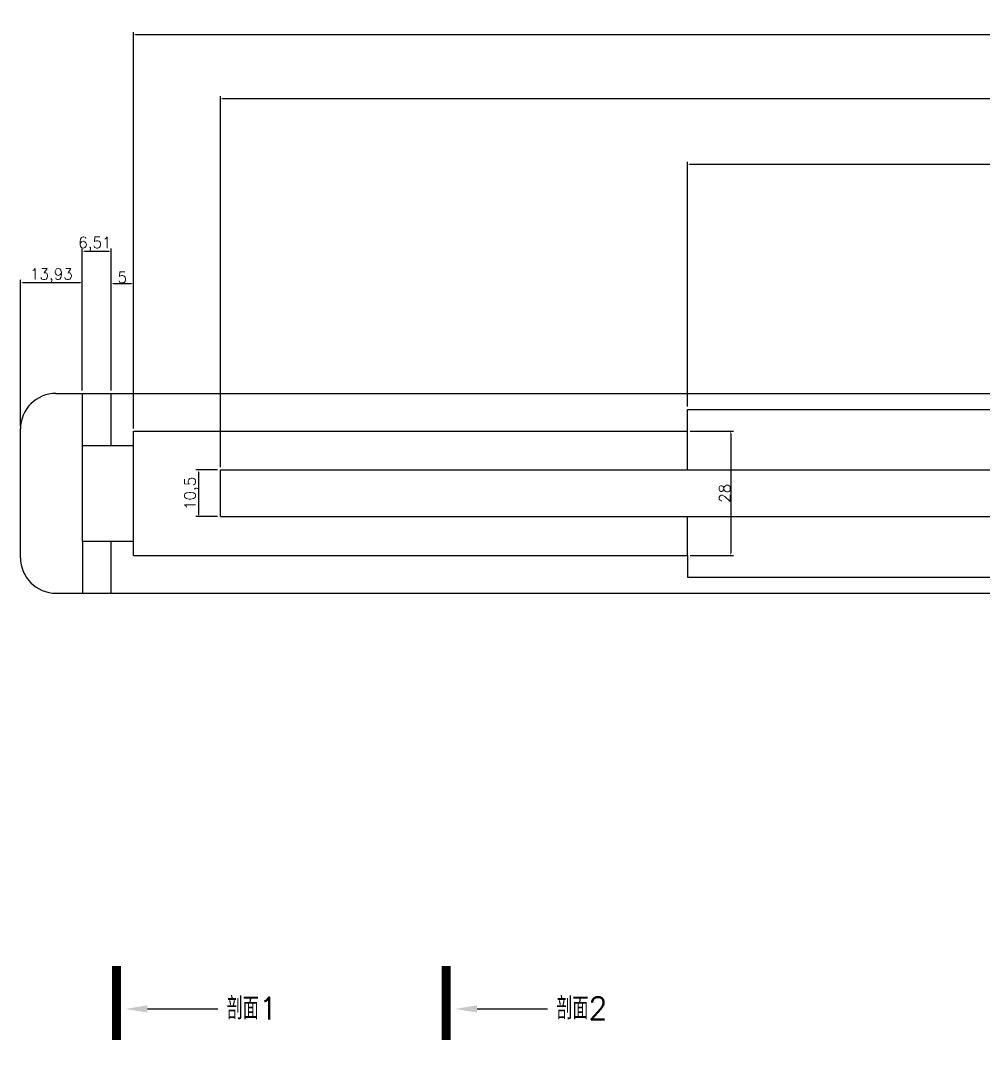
# Model space of a CAD drawing. Header units: millimetres. Extents: x 6817 to 15937, y -5221 to -164.
# Drawn here: x 7607.5 to 7824.4, y -2488.1 to -2257.5 of the extents above; entities that cross this region are included whole.
import ezdxf
from ezdxf import colors
from ezdxf.entities.mleader import LeaderData, LeaderLine
from ezdxf.math import Vec2, Vec3

# ---------------------------------------------------------------- set-up
doc = ezdxf.new("R2010")
doc.units = ezdxf.units.MM
doc.layers.add('图层2', color=108, linetype='Continuous')
doc.styles.get("Standard").update_dxf_attribs({"font": 'txt', "bigfont": 'gbcbig.shx'})
doc.dimstyles.new('ISO-25', dxfattribs={"dimtxt": 1, "dimasz": 0.5, "dimexe": 0.6, "dimexo": 0.625, "dimgap": 0.1, "dimtad": 1, "dimtxsty": 'Standard', "dimcen": 2.5, "dimadec": 0, "dimazin": 0, "dimtfac": 1, "dimtmove": 0, "dimatfit": 3, "dimfxl": 0, "dimarcsym": 0})

# ---------------------------------------------------------------- blocks, each defined once
blk = doc.blocks.new('*D1534')
at = {"layer": 'Defpoints', "color": 0, "linetype": 'ByBlock', "transparency": 16777216}
for p in [(7621.44, -2316.58), (7621.44, -2341.52), (7607.51, -2349.52)]:
    blk.add_point(p, dxfattribs=at)
at = {"layer": '图层2', "color": 0, "linetype": 'ByBlock', "lineweight": -2, "transparency": 16777216}
for p, q in [((7607.51, -2348.89), (7607.51, -2315.98)), ((7608.01, -2316.58), (7620.94, -2316.58)), ((7621.44, -2340.89), (7621.44, -2315.98))]:
    blk.add_line(p, q, dxfattribs=at)
at = {"layer": '图层2', "color": 0, "linetype": 'ByBlock', "transparency": 16777216}
for points in [[(7608.01, -2316.5), (7608.01, -2316.66), (7607.51, -2316.58)], [(7620.94, -2316.5), (7620.94, -2316.66), (7621.44, -2316.58)]]:
    blk.add_solid(points, dxfattribs=at)
at = {"layer": '图层2', "color": 0, "linetype": 'ByBlock', "transparency": 16777216, "insert": (7614.48, -2315.02), "char_height": 2.5, "attachment_point": 5}
blk.add_mtext('13,93', dxfattribs=at)
blk = doc.blocks.new('*D1535')
at = {"layer": 'Defpoints', "color": 0, "linetype": 'ByBlock', "transparency": 16777216}
for p in [(7627.95, -2309.49), (7621.44, -2340.89), (7627.95, -2340.89)]:
    blk.add_point(p, dxfattribs=at)
at = {"layer": '图层2', "color": 0, "linetype": 'ByBlock', "lineweight": -2, "transparency": 16777216}
for p, q in [((7621.44, -2340.27), (7621.44, -2308.89)), ((7621.94, -2309.49), (7627.45, -2309.49)), ((7627.95, -2340.27), (7627.95, -2308.89))]:
    blk.add_line(p, q, dxfattribs=at)
at = {"layer": '图层2', "color": 0, "linetype": 'ByBlock', "transparency": 16777216}
for points in [[(7621.94, -2309.4), (7621.94, -2309.57), (7621.44, -2309.49)], [(7627.45, -2309.4), (7627.45, -2309.57), (7627.95, -2309.49)]]:
    blk.add_solid(points, dxfattribs=at)
at = {"layer": '图层2', "color": 0, "linetype": 'ByBlock', "transparency": 16777216, "insert": (7624.28, -2307.93), "char_height": 2.5, "attachment_point": 5}
blk.add_mtext('6,51', dxfattribs=at)
blk = doc.blocks.new('*D1536')
at = {"layer": 'Defpoints', "color": 0, "linetype": 'ByBlock', "transparency": 16777216}
for p in [(7632.95, -2316.75), (7627.95, -2341.52), (7632.95, -2350.02)]:
    blk.add_point(p, dxfattribs=at)
at = {"layer": '图层2', "color": 0, "linetype": 'ByBlock', "lineweight": -2, "transparency": 16777216}
for p, q in [((7627.95, -2340.89), (7627.95, -2316.15)), ((7628.45, -2316.75), (7632.45, -2316.75)), ((7632.95, -2349.39), (7632.95, -2316.15))]:
    blk.add_line(p, q, dxfattribs=at)
at = {"layer": '图层2', "color": 0, "linetype": 'ByBlock', "transparency": 16777216}
for points in [[(7628.45, -2316.66), (7628.45, -2316.83), (7627.95, -2316.75)], [(7632.45, -2316.66), (7632.45, -2316.83), (7632.95, -2316.75)]]:
    blk.add_solid(points, dxfattribs=at)
at = {"layer": '图层2', "color": 0, "linetype": 'ByBlock', "transparency": 16777216, "insert": (7630.45, -2315.4), "char_height": 2.5, "attachment_point": 5}
blk.add_mtext('5', dxfattribs=at)
blk = doc.blocks.new('*D1543')
at = {"layer": 'Defpoints', "color": 0, "linetype": 'ByBlock', "transparency": 16777216}
for p in [(7757.75, -2289.96), (8181.44, -2340.27), (7757.75, -2345.13)]:
    blk.add_point(p, dxfattribs=at)
at = {"layer": '图层2', "color": 0, "linetype": 'ByBlock', "lineweight": -2, "transparency": 16777216}
for p, q in [((7757.75, -2344.5), (7757.75, -2289.36)), ((8181.44, -2339.64), (8181.44, -2289.36)), ((8180.94, -2289.96), (7758.25, -2289.96))]:
    blk.add_line(p, q, dxfattribs=at)
at = {"layer": '图层2', "color": 0, "linetype": 'ByBlock', "transparency": 16777216}
for points in [[(7758.25, -2289.88), (7758.25, -2290.04), (7757.75, -2289.96)], [(8180.94, -2289.88), (8180.94, -2290.04), (8181.44, -2289.96)]]:
    blk.add_solid(points, dxfattribs=at)
at = {"layer": '图层2', "color": 0, "linetype": 'ByBlock', "transparency": 16777216, "insert": (7969.6, -2288.4), "char_height": 2.5, "attachment_point": 5}
blk.add_mtext('423,69', dxfattribs=at)
blk = doc.blocks.new('*D1544')
at = {"layer": 'Defpoints', "color": 0, "linetype": 'ByBlock', "transparency": 16777216}
for p in [(7652.54, -2275.17), (8181.44, -2340.89), (7652.54, -2358.77)]:
    blk.add_point(p, dxfattribs=at)
at = {"layer": '图层2', "color": 0, "linetype": 'ByBlock', "lineweight": -2, "transparency": 16777216}
for p, q in [((7652.54, -2358.14), (7652.54, -2274.57)), ((8180.94, -2275.17), (7653.04, -2275.17)), ((8181.44, -2340.27), (8181.44, -2274.57))]:
    blk.add_line(p, q, dxfattribs=at)
at = {"layer": '图层2', "color": 0, "linetype": 'ByBlock', "transparency": 16777216}
for points in [[(7653.04, -2275.08), (7653.04, -2275.25), (7652.54, -2275.17)], [(8180.94, -2275.08), (8180.94, -2275.25), (8181.44, -2275.17)]]:
    blk.add_solid(points, dxfattribs=at)
at = {"layer": '图层2', "color": 0, "linetype": 'ByBlock', "transparency": 16777216, "insert": (7916.99, -2273.61), "char_height": 2.5, "attachment_point": 5}
blk.add_mtext('528,9', dxfattribs=at)
blk = doc.blocks.new('*D1545')
at = {"layer": 'Defpoints', "color": 0, "linetype": 'ByBlock', "transparency": 16777216}
for p in [(7632.95, -2260.74), (8181.44, -2314.35), (7632.95, -2350.02)]:
    blk.add_point(p, dxfattribs=at)
at = {"layer": '图层2', "color": 0, "linetype": 'ByBlock', "lineweight": -2, "transparency": 16777216}
for p, q in [((7632.95, -2349.39), (7632.95, -2260.14)), ((8180.94, -2260.74), (7633.45, -2260.74)), ((8181.44, -2313.72), (8181.44, -2260.14))]:
    blk.add_line(p, q, dxfattribs=at)
at = {"layer": '图层2', "color": 0, "linetype": 'ByBlock', "transparency": 16777216}
for points in [[(7633.45, -2260.66), (7633.45, -2260.83), (7632.95, -2260.74)], [(8180.94, -2260.66), (8180.94, -2260.83), (8181.44, -2260.74)]]:
    blk.add_solid(points, dxfattribs=at)
at = {"layer": '图层2', "color": 0, "linetype": 'ByBlock', "transparency": 16777216, "insert": (7907.2, -2259.19), "char_height": 2.5, "attachment_point": 5}
blk.add_mtext('548,49', dxfattribs=at)
blk = doc.blocks.new('*D1548')
at = {"layer": 'Defpoints', "color": 0, "linetype": 'ByBlock', "transparency": 16777216}
for p in [(7652.54, -2358.77), (7647.63, -2369.27), (7652.54, -2369.27)]:
    blk.add_point(p, dxfattribs=at)
at = {"layer": '图层2', "color": 0, "linetype": 'ByBlock', "lineweight": -2, "transparency": 16777216}
for p, q in [((7651.92, -2358.77), (7647.03, -2358.77)), ((7647.63, -2359.27), (7647.63, -2368.77)), ((7651.92, -2369.27), (7647.03, -2369.27))]:
    blk.add_line(p, q, dxfattribs=at)
at = {"layer": '图层2', "color": 0, "linetype": 'ByBlock', "transparency": 16777216}
for points in [[(7647.55, -2359.27), (7647.71, -2359.27), (7647.63, -2358.77)], [(7647.55, -2368.77), (7647.71, -2368.77), (7647.63, -2369.27)]]:
    blk.add_solid(points, dxfattribs=at)
at = {"layer": '图层2', "color": 0, "linetype": 'ByBlock', "transparency": 16777216, "insert": (7646.07, -2364.02), "char_height": 2.5, "attachment_point": 5, "rotation": 90}
blk.add_mtext('10,5', dxfattribs=at)
blk = doc.blocks.new('*D1549')
at = {"layer": 'Defpoints', "color": 0, "linetype": 'ByBlock', "transparency": 16777216}
for p in [(7757.75, -2350.02), (7757.75, -2378.02), (7767.47, -2378.02)]:
    blk.add_point(p, dxfattribs=at)
at = {"layer": '图层2', "color": 0, "linetype": 'ByBlock', "lineweight": -2, "transparency": 16777216}
for p, q in [((7758.38, -2350.02), (7768.07, -2350.02)), ((7767.47, -2350.52), (7767.47, -2377.52)), ((7758.38, -2378.02), (7768.07, -2378.02))]:
    blk.add_line(p, q, dxfattribs=at)
at = {"layer": '图层2', "color": 0, "linetype": 'ByBlock', "transparency": 16777216}
for points in [[(7767.38, -2350.52), (7767.55, -2350.52), (7767.47, -2350.02)], [(7767.38, -2377.52), (7767.55, -2377.52), (7767.47, -2378.02)]]:
    blk.add_solid(points, dxfattribs=at)
at = {"layer": '图层2', "color": 0, "linetype": 'ByBlock', "transparency": 16777216, "insert": (7766.12, -2364.02), "char_height": 2.5, "attachment_point": 5, "rotation": 90}
blk.add_mtext('28', dxfattribs=at)

msp = doc.modelspace()

# ---------------------------------------------------------------- linework, layer by layer
at = {"layer": '图层2', "color": 40, "linetype": 'ByBlock'}
for p, q in [((7615.509, -2341.52), (8181.442, -2341.52)), ((7621.442, -2353.27), (7621.442, -2341.52)), ((7627.951, -2353.27), (7627.951, -2341.52)), ((7621.442, -2374.77), (7621.442, -2353.27)), ((7621.442, -2374.77), (7621.442, -2386.52)), ((7627.951, -2386.52), (7627.951, -2374.77)), ((7615.509, -2386.52), (8181.442, -2386.52))]:
    msp.add_line(p, q, dxfattribs=at)
at = {"layer": '图层2', "color": 2, "linetype": 'ByBlock'}
for p, q in [((7757.75, -2345.13), (7874.303, -2345.13)), ((7757.75, -2350.02), (7757.75, -2345.13)), ((7632.951, -2378.02), (7632.951, -2350.02)), ((7632.951, -2350.02), (7757.75, -2350.02)), ((7757.75, -2358.77), (7757.75, -2350.02)), ((7621.442, -2353.27), (7632.951, -2353.27)), ((7652.543, -2369.27), (7652.543, -2358.77)), ((7652.543, -2358.77), (8035.303, -2358.77)), ((7652.543, -2369.27), (8035.303, -2369.27)), ((7757.75, -2378.02), (7757.75, -2369.27)), ((7621.442, -2374.77), (7632.951, -2374.77)), ((7632.951, -2378.02), (7757.75, -2378.02)), ((7757.75, -2378.02), (7757.75, -2382.91)), ((7757.75, -2382.91), (7874.303, -2382.91))]:
    msp.add_line(p, q, dxfattribs=at)
at = {"layer": '图层2', "color": 4, "linetype": 'ByBlock'}
msp.add_line((7607.509, -2378.52), (7607.509, -2349.52), dxfattribs=at)
at = {"layer": '图层2', "color": 6, "linetype": 'ByBlock', "const_width": 2}
for points in [[(7629.132, -2470.482), (7629.132, -2487.146)], [(7703.381, -2470.482), (7703.381, -2487.146)]]:
    msp.add_lwpolyline(points, dxfattribs=at)
at = {"layer": '图层2', "color": 4, "linetype": 'ByBlock'}
for centre, start, end in [((7615.509, -2349.52), 90, 180), ((7615.509, -2378.52), 180, 270)]:
    msp.add_arc(centre, 8, start, end, dxfattribs=at)

# ---------------------------------------------------------------- dimensions: what is measured, and where the dimension line sits
at = {"layer": '图层2', "color": 3, "linetype": 'ByBlock'}
for base, p1, p2, picture, middle in [((7632.951, -2260.743), (8181.442, -2314.348), (7632.951, -2350.02), '*D1545', (7907.196, -2259.185)), ((7652.543, -2275.166), (8181.442, -2340.895), (7652.543, -2358.77), '*D1544', (7916.992, -2273.607)), ((7757.75, -2289.962), (8181.442, -2340.27), (7757.75, -2345.13), '*D1543', (7969.596, -2288.403)), ((7621.442, -2316.578), (7607.509, -2349.52), (7621.442, -2341.52), '*D1534', (7614.475, -2315.02)), ((7632.951, -2316.745), (7627.951, -2341.52), (7632.951, -2350.02), '*D1536', (7630.451, -2315.395))]:
    dim = msp.add_linear_dim(base=base, p1=p1, p2=p2, dimstyle='ISO-25', override={"dimtxt": 2.5}, dxfattribs=at)
    dim.commit()
    dim.dimension.update_dxf_attribs({"geometry": picture, "text_midpoint": middle})
dim = msp.add_linear_dim(base=(7627.951, -2309.485), p1=(7621.442, -2340.895), p2=(7627.951, -2340.895), dimstyle='ISO-25', override={"dimtxt": 2.5}, dxfattribs=at)
dim.commit()
dim.dimension.update_dxf_attribs({"geometry": '*D1535', "text_midpoint": (7624.281, -2309.485), "dimtype": 160})
for base, p1, p2, picture, middle in [((7767.466, -2378.02), (7757.75, -2350.02), (7757.75, -2378.02), '*D1549', (7766.116, -2364.02)), ((7647.629, -2369.27), (7652.543, -2358.77), (7652.543, -2369.27), '*D1548', (7646.071, -2364.02))]:
    dim = msp.add_linear_dim(base=base, p1=p1, p2=p2, angle=90, dimstyle='ISO-25', override={"dimtxt": 2.5}, dxfattribs=at)
    dim.commit()
    dim.dimension.update_dxf_attribs({"geometry": picture, "text_midpoint": middle})

# ---------------------------------------------------------------- leaders
at = {"layer": '图层2', "color": 6, "linetype": 'ByBlock'}
ml = msp.add_multileader_mtext('Standard', dxfattribs=at)
ml.set_content('剖面1', color=6)
ml.set_leader_properties()
ml.build(insert=Vec2(0, 0))
ml.multileader.update_dxf_attribs({"text_right_attachment_type": 6, "dogleg_length": 0.36, "arrow_head_size": 5})
ctx = ml.context
ctx.base_point, ctx.char_height, ctx.arrow_head_size, ctx.plane_origin = Vec3(7651.978, -2480.132), 5, 5, Vec3(7631.105, -2480.132)
ctx.right_attachment = 6
notes = []
notes.append((ctx, [(0, (1, 1, 0), (7651.618, -2480.132), (1, 0), 0.36, [(0, [(7631.105, -2480.132), (7644.578, -2480.132)], 0, [])])]))
ctx.mtext.insert, ctx.mtext.flow_direction = Vec3(7653.978, -2477.494), 5
ml = msp.add_multileader_mtext('Standard', dxfattribs=at)
ml.set_content('剖面2', color=6)
ml.set_leader_properties()
ml.build(insert=Vec2(0, 0))
ml.multileader.update_dxf_attribs({"text_right_attachment_type": 6, "dogleg_length": 0.36, "arrow_head_size": 5})
ctx = ml.context
ctx.base_point, ctx.char_height, ctx.arrow_head_size, ctx.plane_origin = Vec3(7726.227, -2480.132), 5, 5, Vec3(7705.354, -2480.132)
ctx.right_attachment = 6
notes.append((ctx, [(0, (1, 1, 0), (7725.867, -2480.132), (1, 0), 0.36, [(0, [(7705.354, -2480.132), (7718.828, -2480.132)], 0, [])])]))
ctx.mtext.insert, ctx.mtext.flow_direction = Vec3(7728.227, -2477.494), 5
for ctx, leaders in notes:
    for number, flags, end, landing, length, lines in leaders:
        leader = LeaderData()
        leader.index, (leader.has_last_leader_line, leader.has_dogleg_vector, leader.attachment_direction) = number, flags
        leader.last_leader_point, leader.dogleg_vector, leader.dogleg_length = Vec3(end), Vec3(landing), length
        for number, points, colour, breaks in lines:
            line = LeaderLine()
            line.index, line.vertices, line.color, line.breaks = number, Vec3.list(points), colors.encode_raw_color(colour), breaks
            leader.lines.append(line)
        ctx.leaders.append(leader)

doc.saveas('drawing.dxf')
